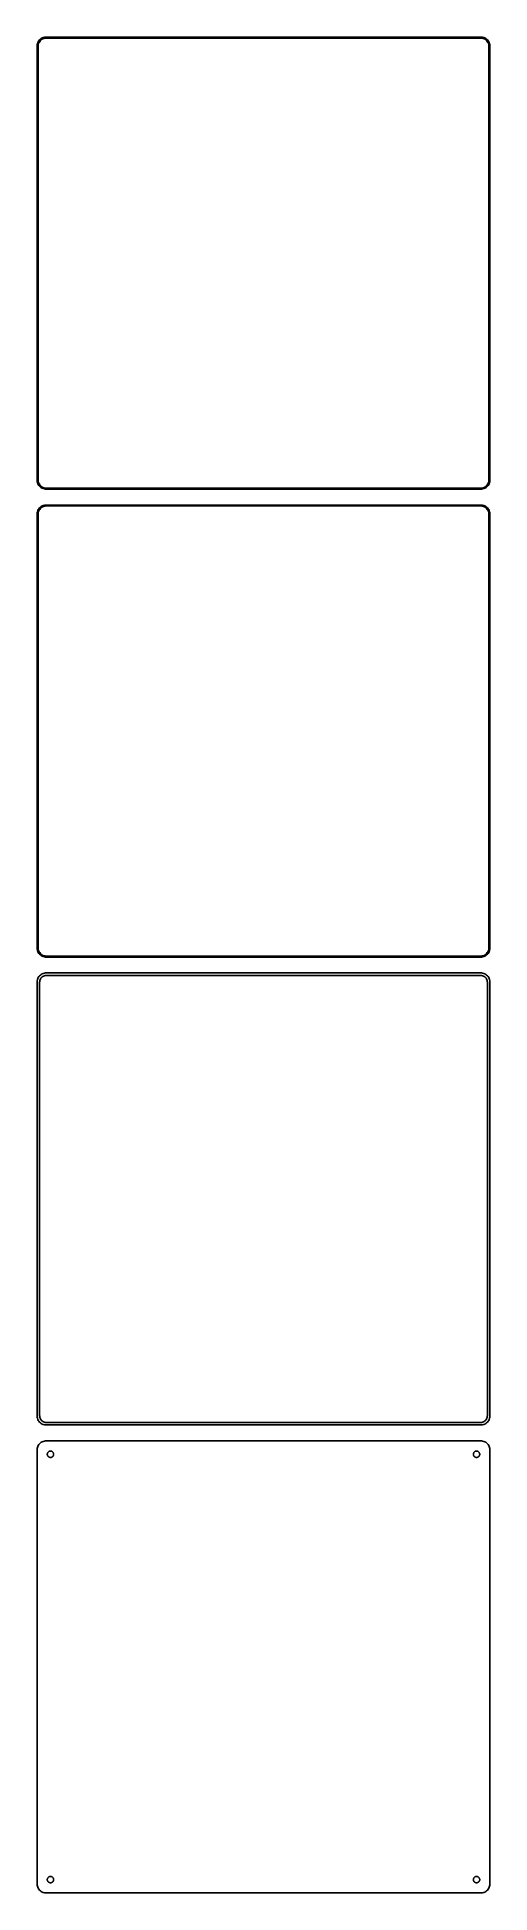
# Model space of a CAD drawing. Header units: metres. Extents: x -128 to 128, y 665 to 1711.
import ezdxf

# ---------------------------------------------------------------- set-up
doc = ezdxf.new("R2010")
doc.units = ezdxf.units.M

msp = doc.modelspace()

# ---------------------------------------------------------------- linework, layer by layer
for p, q in [((-127.461, 1707.13), (-127.5, 1706.5)), ((-127.343, 1707.74), (-127.461, 1707.13)), ((-127.149, 1708.34), (-127.343, 1707.74)), ((-126.882, 1708.91), (-127.149, 1708.34)), ((-127, 1706.25), (-126.963, 1706.85)), ((-126.963, 1706.85), (-126.851, 1707.43)), ((-126.545, 1709.44), (-126.882, 1708.91)), ((-126.851, 1707.43), (-126.666, 1708)), ((-126.666, 1708), (-126.412, 1708.54)), ((-126.145, 1709.92), (-126.545, 1709.44)), ((-126.412, 1708.54), (-126.093, 1709.04)), ((-125.687, 1710.35), (-126.145, 1709.92)), ((-126.093, 1709.04), (-125.713, 1709.5)), ((-125.713, 1709.5), (-125.278, 1709.91)), ((-125.179, 1710.72), (-125.687, 1710.35)), ((-125.278, 1709.91), (-124.795, 1710.26)), ((-124.629, 1711.02), (-125.179, 1710.72)), ((-124.795, 1710.26), (-124.272, 1710.55)), ((-124.045, 1711.26), (-124.629, 1711.02)), ((-124.272, 1710.55), (-123.718, 1710.77)), ((-123.437, 1711.41), (-124.045, 1711.26)), ((-123.718, 1710.77), (-123.14, 1710.92)), ((-122.814, 1711.49), (-123.437, 1711.41)), ((-123.14, 1710.92), (-122.548, 1710.99)), ((122.814, 1711.49), (-122.814, 1711.49)), ((-122.548, 1710.99), (122.548, 1710.99)), ((122.548, 1710.99), (123.14, 1710.92)), ((123.437, 1711.41), (122.814, 1711.49)), ((123.14, 1710.92), (123.718, 1710.77)), ((124.045, 1711.26), (123.437, 1711.41)), ((123.718, 1710.77), (124.272, 1710.55)), ((124.629, 1711.02), (124.045, 1711.26)), ((124.272, 1710.55), (124.795, 1710.26)), ((125.179, 1710.72), (124.629, 1711.02)), ((124.795, 1710.26), (125.278, 1709.91)), ((125.687, 1710.35), (125.179, 1710.72)), ((125.278, 1709.91), (125.713, 1709.5)), ((126.145, 1709.92), (125.687, 1710.35)), ((125.713, 1709.5), (126.093, 1709.04)), ((126.093, 1709.04), (126.412, 1708.54)), ((126.545, 1709.44), (126.145, 1709.92)), ((126.412, 1708.54), (126.666, 1708)), ((126.882, 1708.91), (126.545, 1709.44)), ((126.666, 1708), (126.851, 1707.43)), ((126.851, 1707.43), (126.963, 1706.85)), ((127.149, 1708.34), (126.882, 1708.91)), ((126.963, 1706.85), (127, 1706.25)), ((127.343, 1707.74), (127.149, 1708.34)), ((127.461, 1707.13), (127.343, 1707.74)), ((127.5, 1706.5), (127.461, 1707.13)), ((-127.5, 1706.5), (-127.5, 1461.5)), ((-127, 1461.75), (-127, 1706.25)), ((127, 1706.25), (127, 1461.75)), ((127.5, 1461.5), (127.5, 1706.5)), ((-127.5, 1461.5), (-127.461, 1460.87)), ((-127.461, 1460.87), (-127.343, 1460.26)), ((-127.343, 1460.26), (-127.149, 1459.66)), ((-127.149, 1459.66), (-126.882, 1459.09)), ((-126.963, 1461.15), (-127, 1461.75)), ((-126.851, 1460.57), (-126.963, 1461.15)), ((-126.882, 1459.09), (-126.545, 1458.56)), ((-126.666, 1460), (-126.851, 1460.57)), ((-126.412, 1459.46), (-126.666, 1460)), ((-126.545, 1458.56), (-126.145, 1458.08)), ((-126.093, 1458.96), (-126.412, 1459.46)), ((-126.145, 1458.08), (-125.687, 1457.65)), ((-125.713, 1458.5), (-126.093, 1458.96)), ((-125.278, 1458.09), (-125.713, 1458.5)), ((-125.687, 1457.65), (-125.179, 1457.28)), ((-124.795, 1457.74), (-125.278, 1458.09)), ((-125.179, 1457.28), (-124.629, 1456.98)), ((-124.272, 1457.45), (-124.795, 1457.74)), ((-124.629, 1456.98), (-124.045, 1456.74)), ((-123.718, 1457.23), (-124.272, 1457.45)), ((-124.045, 1456.74), (-123.437, 1456.59)), ((-123.14, 1457.08), (-123.718, 1457.23)), ((-123.437, 1456.59), (-122.814, 1456.51)), ((-122.548, 1457.01), (-123.14, 1457.08)), ((-122.814, 1456.51), (122.814, 1456.51)), ((122.548, 1457.01), (-122.548, 1457.01)), ((123.14, 1457.08), (122.548, 1457.01)), ((122.814, 1456.51), (123.437, 1456.59)), ((123.718, 1457.23), (123.14, 1457.08)), ((123.437, 1456.59), (124.045, 1456.74)), ((124.272, 1457.45), (123.718, 1457.23)), ((124.045, 1456.74), (124.629, 1456.98)), ((124.795, 1457.74), (124.272, 1457.45)), ((124.629, 1456.98), (125.179, 1457.28)), ((125.278, 1458.09), (124.795, 1457.74)), ((125.179, 1457.28), (125.687, 1457.65)), ((125.713, 1458.5), (125.278, 1458.09)), ((125.687, 1457.65), (126.145, 1458.08)), ((126.093, 1458.96), (125.713, 1458.5)), ((126.412, 1459.46), (126.093, 1458.96)), ((126.145, 1458.08), (126.545, 1458.56)), ((126.666, 1460), (126.412, 1459.46)), ((126.545, 1458.56), (126.882, 1459.09)), ((126.851, 1460.57), (126.666, 1460)), ((126.963, 1461.15), (126.851, 1460.57)), ((126.882, 1459.09), (127.149, 1459.66)), ((127, 1461.75), (126.963, 1461.15)), ((127.149, 1459.66), (127.343, 1460.26)), ((127.343, 1460.26), (127.461, 1460.87)), ((127.461, 1460.87), (127.5, 1461.5)), ((-126.882, 1444.91), (-127.149, 1444.34)), ((-126.545, 1445.44), (-126.882, 1444.91)), ((-126.145, 1445.92), (-126.545, 1445.44)), ((-126.412, 1444.54), (-126.093, 1445.04)), ((-125.687, 1446.35), (-126.145, 1445.92)), ((-126.093, 1445.04), (-125.713, 1445.5)), ((-125.713, 1445.5), (-125.278, 1445.91)), ((-125.179, 1446.72), (-125.687, 1446.35)), ((-125.278, 1445.91), (-124.795, 1446.26)), ((-124.629, 1447.02), (-125.179, 1446.72)), ((-124.795, 1446.26), (-124.272, 1446.55)), ((-124.045, 1447.26), (-124.629, 1447.02)), ((-124.272, 1446.55), (-123.718, 1446.77)), ((-123.437, 1447.41), (-124.045, 1447.26)), ((-123.718, 1446.77), (-123.14, 1446.92)), ((-122.814, 1447.49), (-123.437, 1447.41)), ((-123.14, 1446.92), (-122.548, 1446.99)), ((122.814, 1447.49), (-122.814, 1447.49)), ((-122.548, 1446.99), (122.548, 1446.99)), ((122.548, 1446.99), (123.14, 1446.92)), ((123.437, 1447.41), (122.814, 1447.49)), ((123.14, 1446.92), (123.718, 1446.77)), ((124.045, 1447.26), (123.437, 1447.41)), ((123.718, 1446.77), (124.272, 1446.55)), ((124.629, 1447.02), (124.045, 1447.26)), ((124.272, 1446.55), (124.795, 1446.26)), ((125.179, 1446.72), (124.629, 1447.02)), ((124.795, 1446.26), (125.278, 1445.91)), ((125.687, 1446.35), (125.179, 1446.72)), ((125.278, 1445.91), (125.713, 1445.5)), ((126.145, 1445.92), (125.687, 1446.35)), ((125.713, 1445.5), (126.093, 1445.04)), ((126.093, 1445.04), (126.412, 1444.54)), ((126.545, 1445.44), (126.145, 1445.92)), ((126.882, 1444.91), (126.545, 1445.44)), ((127.149, 1444.34), (126.882, 1444.91)), ((-127.461, 1443.13), (-127.5, 1442.5)), ((-127.5, 1442.5), (-127.5, 1197.5)), ((-127.343, 1443.74), (-127.461, 1443.13)), ((-127.149, 1444.34), (-127.343, 1443.74)), ((-127, 1442.25), (-126.963, 1442.85)), ((-127, 1197.75), (-127, 1442.25)), ((-126.963, 1442.85), (-126.851, 1443.43)), ((-126.851, 1443.43), (-126.666, 1444)), ((-126.666, 1444), (-126.412, 1444.54)), ((126.412, 1444.54), (126.666, 1444)), ((126.666, 1444), (126.851, 1443.43)), ((126.851, 1443.43), (126.963, 1442.85)), ((126.963, 1442.85), (127, 1442.25)), ((127, 1442.25), (127, 1197.75)), ((127.343, 1443.74), (127.149, 1444.34)), ((127.461, 1443.13), (127.343, 1443.74)), ((127.5, 1442.5), (127.461, 1443.13)), ((127.5, 1197.5), (127.5, 1442.5)), ((-127.5, 1197.5), (-127.461, 1196.87)), ((-127.461, 1196.87), (-127.343, 1196.26)), ((-127.343, 1196.26), (-127.149, 1195.66)), ((-127.149, 1195.66), (-126.882, 1195.09)), ((-126.963, 1197.15), (-127, 1197.75)), ((-126.851, 1196.57), (-126.963, 1197.15)), ((-126.882, 1195.09), (-126.545, 1194.56)), ((-126.666, 1196), (-126.851, 1196.57)), ((-126.412, 1195.46), (-126.666, 1196)), ((-126.545, 1194.56), (-126.145, 1194.08)), ((-126.093, 1194.96), (-126.412, 1195.46)), ((-126.145, 1194.08), (-125.687, 1193.65)), ((-125.713, 1194.5), (-126.093, 1194.96)), ((-125.278, 1194.09), (-125.713, 1194.5)), ((-125.687, 1193.65), (-125.179, 1193.28)), ((-124.795, 1193.74), (-125.278, 1194.09)), ((-124.272, 1193.45), (-124.795, 1193.74)), ((124.795, 1193.74), (124.272, 1193.45)), ((125.278, 1194.09), (124.795, 1193.74)), ((125.179, 1193.28), (125.687, 1193.65)), ((125.713, 1194.5), (125.278, 1194.09)), ((125.687, 1193.65), (126.145, 1194.08)), ((126.093, 1194.96), (125.713, 1194.5)), ((126.412, 1195.46), (126.093, 1194.96)), ((126.145, 1194.08), (126.545, 1194.56)), ((126.666, 1196), (126.412, 1195.46)), ((126.545, 1194.56), (126.882, 1195.09)), ((126.851, 1196.57), (126.666, 1196)), ((126.963, 1197.15), (126.851, 1196.57)), ((126.882, 1195.09), (127.149, 1195.66)), ((127, 1197.75), (126.963, 1197.15)), ((127.149, 1195.66), (127.343, 1196.26)), ((127.343, 1196.26), (127.461, 1196.87)), ((127.461, 1196.87), (127.5, 1197.5)), ((-125.179, 1193.28), (-124.629, 1192.98)), ((-124.629, 1192.98), (-124.045, 1192.74)), ((-124.045, 1183.26), (-124.629, 1183.02)), ((-123.718, 1193.23), (-124.272, 1193.45)), ((-124.045, 1192.74), (-123.437, 1192.59)), ((-123.437, 1183.41), (-124.045, 1183.26)), ((-123.14, 1193.08), (-123.718, 1193.23)), ((-123.437, 1192.59), (-122.814, 1192.51)), ((-122.814, 1183.49), (-123.437, 1183.41)), ((-122.548, 1193.01), (-123.14, 1193.08)), ((-122.814, 1192.51), (122.814, 1192.51)), ((122.814, 1183.49), (-122.814, 1183.49)), ((122.548, 1193.01), (-122.548, 1193.01)), ((123.14, 1193.08), (122.548, 1193.01)), ((122.814, 1192.51), (123.437, 1192.59)), ((123.437, 1183.41), (122.814, 1183.49)), ((123.718, 1193.23), (123.14, 1193.08)), ((123.437, 1192.59), (124.045, 1192.74)), ((124.045, 1183.26), (123.437, 1183.41)), ((124.272, 1193.45), (123.718, 1193.23)), ((124.045, 1192.74), (124.629, 1192.98)), ((124.629, 1183.02), (124.045, 1183.26)), ((124.629, 1192.98), (125.179, 1193.28)), ((-127.461, 1179.13), (-127.5, 1178.5)), ((-127.5, 1178.5), (-127.5, 933.5)), ((-127.343, 1179.74), (-127.461, 1179.13)), ((-127.149, 1180.34), (-127.343, 1179.74)), ((-126.882, 1180.91), (-127.149, 1180.34)), ((-126.545, 1181.44), (-126.882, 1180.91)), ((-126.145, 1181.92), (-126.545, 1181.44)), ((-125.687, 1182.35), (-126.145, 1181.92)), ((-126.119, 1178.25), (-126.089, 1178.73)), ((-126.119, 933.75), (-126.119, 1178.25)), ((-126.089, 1178.73), (-125.998, 1179.21)), ((-125.998, 1179.21), (-125.848, 1179.67)), ((-125.848, 1179.67), (-125.641, 1180.11)), ((-125.179, 1182.72), (-125.687, 1182.35)), ((-125.641, 1180.11), (-125.38, 1180.52)), ((-125.38, 1180.52), (-125.071, 1180.9)), ((-124.629, 1183.02), (-125.179, 1182.72)), ((-125.071, 1180.9), (-124.716, 1181.23)), ((-124.716, 1181.23), (-124.323, 1181.52)), ((-124.323, 1181.52), (-123.898, 1181.75)), ((-123.898, 1181.75), (-123.446, 1181.93)), ((-123.446, 1181.93), (-122.975, 1182.05)), ((-122.975, 1182.05), (-122.493, 1182.11)), ((-122.493, 1182.11), (122.493, 1182.11)), ((122.493, 1182.11), (122.975, 1182.05)), ((122.975, 1182.05), (123.446, 1181.93)), ((123.446, 1181.93), (123.898, 1181.75)), ((123.898, 1181.75), (124.323, 1181.52)), ((124.323, 1181.52), (124.716, 1181.23)), ((125.179, 1182.72), (124.629, 1183.02)), ((124.716, 1181.23), (125.071, 1180.9)), ((125.071, 1180.9), (125.38, 1180.52)), ((125.687, 1182.35), (125.179, 1182.72)), ((125.38, 1180.52), (125.641, 1180.11)), ((125.641, 1180.11), (125.848, 1179.67)), ((126.145, 1181.92), (125.687, 1182.35)), ((125.848, 1179.67), (125.998, 1179.21)), ((125.998, 1179.21), (126.089, 1178.73)), ((126.089, 1178.73), (126.119, 1178.25)), ((126.119, 1178.25), (126.119, 933.75)), ((126.545, 1181.44), (126.145, 1181.92)), ((126.882, 1180.91), (126.545, 1181.44)), ((127.149, 1180.34), (126.882, 1180.91)), ((127.343, 1179.74), (127.149, 1180.34)), ((127.461, 1179.13), (127.343, 1179.74)), ((127.5, 1178.5), (127.461, 1179.13)), ((127.5, 933.5), (127.5, 1178.5)), ((-127.5, 933.5), (-127.461, 932.873)), ((-127.461, 932.873), (-127.343, 932.257)), ((-127.343, 932.257), (-127.149, 931.659)), ((-126.089, 933.265), (-126.119, 933.75)), ((-125.998, 932.788), (-126.089, 933.265)), ((-125.848, 932.326), (-125.998, 932.788)), ((-125.641, 931.886), (-125.848, 932.326)), ((-125.38, 931.476), (-125.641, 931.886)), ((125.641, 931.886), (125.38, 931.476)), ((125.848, 932.326), (125.641, 931.886)), ((125.998, 932.788), (125.848, 932.326)), ((126.089, 933.265), (125.998, 932.788)), ((126.119, 933.75), (126.089, 933.265)), ((127.149, 931.659), (127.343, 932.257)), ((127.343, 932.257), (127.461, 932.873)), ((127.461, 932.873), (127.5, 933.5)), ((-127.149, 931.659), (-126.882, 931.091)), ((-126.882, 931.091), (-126.545, 930.561)), ((-126.545, 930.561), (-126.145, 930.077)), ((-126.145, 930.077), (-125.687, 929.647)), ((-125.687, 929.647), (-125.179, 929.278)), ((-125.071, 931.101), (-125.38, 931.476)), ((-125.179, 929.278), (-124.629, 928.976)), ((-124.716, 930.769), (-125.071, 931.101)), ((-124.323, 930.483), (-124.716, 930.769)), ((-124.629, 928.976), (-124.045, 928.745)), ((-123.898, 930.249), (-124.323, 930.483)), ((-124.045, 928.745), (-123.437, 928.589)), ((-123.446, 930.07), (-123.898, 930.249)), ((-122.975, 929.949), (-123.446, 930.07)), ((-123.437, 928.589), (-122.814, 928.51)), ((-122.493, 929.888), (-122.975, 929.949)), ((-122.814, 928.51), (122.814, 928.51)), ((122.493, 929.888), (-122.493, 929.888)), ((122.975, 929.949), (122.493, 929.888)), ((122.814, 928.51), (123.437, 928.589)), ((123.446, 930.07), (122.975, 929.949)), ((123.437, 928.589), (124.045, 928.745)), ((123.898, 930.249), (123.446, 930.07)), ((124.323, 930.483), (123.898, 930.249)), ((124.045, 928.745), (124.629, 928.976)), ((124.716, 930.769), (124.323, 930.483)), ((124.629, 928.976), (125.179, 929.278)), ((125.071, 931.101), (124.716, 930.769)), ((125.38, 931.476), (125.071, 931.101)), ((125.179, 929.278), (125.687, 929.647)), ((125.687, 929.647), (126.145, 930.077)), ((126.145, 930.077), (126.545, 930.561)), ((126.545, 930.561), (126.882, 931.091)), ((126.882, 931.091), (127.149, 931.659)), ((-127.461, 915.127), (-127.5, 914.5)), ((-127.5, 914.5), (-127.5, 669.5)), ((-127.343, 915.743), (-127.461, 915.127)), ((-127.149, 916.341), (-127.343, 915.743)), ((-126.882, 916.909), (-127.149, 916.341)), ((-126.545, 917.439), (-126.882, 916.909)), ((-126.145, 917.923), (-126.545, 917.439)), ((-125.687, 918.353), (-126.145, 917.923)), ((-125.179, 918.722), (-125.687, 918.353)), ((-124.629, 919.024), (-125.179, 918.722)), ((-124.045, 919.255), (-124.629, 919.024)), ((-123.437, 919.411), (-124.045, 919.255)), ((-122.814, 919.49), (-123.437, 919.411)), ((122.814, 919.49), (-122.814, 919.49)), ((-121.8, 912), (-121.786, 912.226)), ((-121.786, 911.774), (-121.8, 912)), ((-121.786, 912.226), (-121.743, 912.448)), ((-121.743, 911.552), (-121.786, 911.774)), ((-121.743, 912.448), (-121.674, 912.663)), ((-121.674, 911.337), (-121.743, 911.552)), ((-121.674, 912.663), (-121.577, 912.867)), ((-121.577, 911.133), (-121.674, 911.337)), ((-121.577, 912.867), (-121.456, 913.058)), ((-121.456, 910.942), (-121.577, 911.133)), ((-121.456, 913.058), (-121.312, 913.232)), ((-121.312, 910.768), (-121.456, 910.942)), ((-121.312, 913.232), (-121.147, 913.387)), ((-121.147, 913.387), (-120.964, 913.52)), ((-120.964, 913.52), (-120.766, 913.629)), ((-120.766, 913.629), (-120.556, 913.712)), ((-120.556, 913.712), (-120.337, 913.768)), ((-120.337, 913.768), (-120.113, 913.796)), ((-120.113, 913.796), (-119.887, 913.796)), ((-119.887, 913.796), (-119.663, 913.768)), ((-119.663, 913.768), (-119.444, 913.712)), ((-119.444, 913.712), (-119.234, 913.629)), ((-119.234, 913.629), (-119.036, 913.52)), ((-119.036, 913.52), (-118.853, 913.387)), ((-118.853, 913.387), (-118.688, 913.232)), ((-118.688, 913.232), (-118.544, 913.058)), ((-118.544, 910.942), (-118.688, 910.768)), ((-118.544, 913.058), (-118.423, 912.867)), ((-118.423, 911.133), (-118.544, 910.942)), ((-118.423, 912.867), (-118.326, 912.663)), ((-118.326, 911.337), (-118.423, 911.133)), ((-118.326, 912.663), (-118.257, 912.448)), ((-118.257, 911.552), (-118.326, 911.337)), ((-118.257, 912.448), (-118.214, 912.226)), ((-118.214, 911.774), (-118.257, 911.552)), ((-118.214, 912.226), (-118.2, 912)), ((-118.2, 912), (-118.214, 911.774)), ((118.2, 912), (118.214, 912.226)), ((118.214, 911.774), (118.2, 912)), ((118.214, 912.226), (118.257, 912.448)), ((118.257, 911.552), (118.214, 911.774)), ((118.257, 912.448), (118.326, 912.663)), ((118.326, 911.337), (118.257, 911.552)), ((118.326, 912.663), (118.423, 912.867)), ((118.423, 911.133), (118.326, 911.337)), ((118.423, 912.867), (118.544, 913.058)), ((118.544, 910.942), (118.423, 911.133)), ((118.544, 913.058), (118.688, 913.232)), ((118.688, 910.768), (118.544, 910.942)), ((118.688, 913.232), (118.853, 913.387)), ((118.853, 913.387), (119.036, 913.52)), ((119.036, 913.52), (119.234, 913.629)), ((119.234, 913.629), (119.444, 913.712)), ((119.444, 913.712), (119.663, 913.768)), ((119.663, 913.768), (119.887, 913.796)), ((119.887, 913.796), (120.113, 913.796)), ((120.113, 913.796), (120.337, 913.768)), ((120.337, 913.768), (120.556, 913.712)), ((120.556, 913.712), (120.766, 913.629)), ((120.766, 913.629), (120.964, 913.52)), ((120.964, 913.52), (121.147, 913.387)), ((121.147, 913.387), (121.312, 913.232)), ((121.312, 913.232), (121.456, 913.058)), ((121.456, 910.942), (121.312, 910.768)), ((121.456, 913.058), (121.577, 912.867)), ((121.577, 911.133), (121.456, 910.942)), ((121.577, 912.867), (121.674, 912.663)), ((121.674, 911.337), (121.577, 911.133)), ((121.674, 912.663), (121.743, 912.448)), ((121.743, 911.552), (121.674, 911.337)), ((121.743, 912.448), (121.786, 912.226)), ((121.786, 911.774), (121.743, 911.552)), ((121.786, 912.226), (121.8, 912)), ((121.8, 912), (121.786, 911.774)), ((123.437, 919.411), (122.814, 919.49)), ((124.045, 919.255), (123.437, 919.411)), ((124.629, 919.024), (124.045, 919.255)), ((125.179, 918.722), (124.629, 919.024)), ((125.687, 918.353), (125.179, 918.722)), ((126.145, 917.923), (125.687, 918.353)), ((126.545, 917.439), (126.145, 917.923)), ((126.882, 916.909), (126.545, 917.439)), ((127.149, 916.341), (126.882, 916.909)), ((127.343, 915.743), (127.149, 916.341)), ((127.461, 915.127), (127.343, 915.743)), ((127.5, 914.5), (127.461, 915.127)), ((127.5, 669.5), (127.5, 914.5)), ((-121.147, 910.613), (-121.312, 910.768)), ((-120.964, 910.48), (-121.147, 910.613)), ((-120.766, 910.371), (-120.964, 910.48)), ((-120.556, 910.288), (-120.766, 910.371)), ((-120.337, 910.232), (-120.556, 910.288)), ((-120.113, 910.204), (-120.337, 910.232)), ((-119.887, 910.204), (-120.113, 910.204)), ((-119.663, 910.232), (-119.887, 910.204)), ((-119.444, 910.288), (-119.663, 910.232)), ((-119.234, 910.371), (-119.444, 910.288)), ((-119.036, 910.48), (-119.234, 910.371)), ((-118.853, 910.613), (-119.036, 910.48)), ((-118.688, 910.768), (-118.853, 910.613)), ((118.853, 910.613), (118.688, 910.768)), ((119.036, 910.48), (118.853, 910.613)), ((119.234, 910.371), (119.036, 910.48)), ((119.444, 910.288), (119.234, 910.371)), ((119.663, 910.232), (119.444, 910.288)), ((119.887, 910.204), (119.663, 910.232)), ((120.113, 910.204), (119.887, 910.204)), ((120.337, 910.232), (120.113, 910.204)), ((120.556, 910.288), (120.337, 910.232)), ((120.766, 910.371), (120.556, 910.288)), ((120.964, 910.48), (120.766, 910.371)), ((121.147, 910.613), (120.964, 910.48)), ((121.312, 910.768), (121.147, 910.613)), ((-121.8, 672), (-121.786, 672.226)), ((-121.786, 671.774), (-121.8, 672)), ((-121.786, 672.226), (-121.743, 672.448)), ((-121.743, 671.552), (-121.786, 671.774)), ((-121.743, 672.448), (-121.674, 672.663)), ((-121.674, 671.337), (-121.743, 671.552)), ((-121.674, 672.663), (-121.577, 672.867)), ((-121.577, 671.133), (-121.674, 671.337)), ((-121.577, 672.867), (-121.456, 673.058)), ((-121.456, 670.942), (-121.577, 671.133)), ((-121.456, 673.058), (-121.312, 673.232)), ((-121.312, 670.768), (-121.456, 670.942)), ((-121.312, 673.232), (-121.147, 673.387)), ((-121.147, 670.613), (-121.312, 670.768)), ((-121.147, 673.387), (-120.964, 673.52)), ((-120.964, 670.48), (-121.147, 670.613)), ((-120.964, 673.52), (-120.766, 673.629)), ((-120.766, 670.371), (-120.964, 670.48)), ((-120.766, 673.629), (-120.556, 673.712)), ((-120.556, 670.288), (-120.766, 670.371)), ((-120.556, 673.712), (-120.337, 673.768)), ((-120.337, 670.232), (-120.556, 670.288)), ((-120.337, 673.768), (-120.113, 673.796)), ((-120.113, 670.204), (-120.337, 670.232)), ((-120.113, 673.796), (-119.887, 673.796)), ((-119.887, 670.204), (-120.113, 670.204)), ((-119.887, 673.796), (-119.663, 673.768)), ((-119.663, 670.232), (-119.887, 670.204)), ((-119.663, 673.768), (-119.444, 673.712)), ((-119.444, 670.288), (-119.663, 670.232)), ((-119.444, 673.712), (-119.234, 673.629)), ((-119.234, 670.371), (-119.444, 670.288)), ((-119.234, 673.629), (-119.036, 673.52)), ((-119.036, 670.48), (-119.234, 670.371)), ((-119.036, 673.52), (-118.853, 673.387)), ((-118.853, 670.613), (-119.036, 670.48)), ((-118.853, 673.387), (-118.688, 673.232)), ((-118.688, 670.768), (-118.853, 670.613)), ((-118.688, 673.232), (-118.544, 673.058)), ((-118.544, 670.942), (-118.688, 670.768)), ((-118.544, 673.058), (-118.423, 672.867)), ((-118.423, 671.133), (-118.544, 670.942)), ((-118.423, 672.867), (-118.326, 672.663)), ((-118.326, 671.337), (-118.423, 671.133)), ((-118.326, 672.663), (-118.257, 672.448)), ((-118.257, 671.552), (-118.326, 671.337)), ((-118.257, 672.448), (-118.214, 672.226)), ((-118.214, 671.774), (-118.257, 671.552)), ((-118.214, 672.226), (-118.2, 672)), ((-118.2, 672), (-118.214, 671.774)), ((118.2, 672), (118.214, 672.226)), ((118.214, 671.774), (118.2, 672)), ((118.214, 672.226), (118.257, 672.448)), ((118.257, 671.552), (118.214, 671.774)), ((118.257, 672.448), (118.326, 672.663)), ((118.326, 671.337), (118.257, 671.552)), ((118.326, 672.663), (118.423, 672.867)), ((118.423, 671.133), (118.326, 671.337)), ((118.423, 672.867), (118.544, 673.058)), ((118.544, 670.942), (118.423, 671.133)), ((118.544, 673.058), (118.688, 673.232)), ((118.688, 670.768), (118.544, 670.942)), ((118.688, 673.232), (118.853, 673.387)), ((118.853, 670.613), (118.688, 670.768)), ((118.853, 673.387), (119.036, 673.52)), ((119.036, 670.48), (118.853, 670.613)), ((119.036, 673.52), (119.234, 673.629)), ((119.234, 670.371), (119.036, 670.48)), ((119.234, 673.629), (119.444, 673.712)), ((119.444, 670.288), (119.234, 670.371)), ((119.444, 673.712), (119.663, 673.768)), ((119.663, 670.232), (119.444, 670.288)), ((119.663, 673.768), (119.887, 673.796)), ((119.887, 670.204), (119.663, 670.232)), ((119.887, 673.796), (120.113, 673.796)), ((120.113, 670.204), (119.887, 670.204)), ((120.113, 673.796), (120.337, 673.768)), ((120.337, 670.232), (120.113, 670.204)), ((120.337, 673.768), (120.556, 673.712)), ((120.556, 670.288), (120.337, 670.232)), ((120.556, 673.712), (120.766, 673.629)), ((120.766, 670.371), (120.556, 670.288)), ((120.766, 673.629), (120.964, 673.52)), ((120.964, 670.48), (120.766, 670.371)), ((120.964, 673.52), (121.147, 673.387)), ((121.147, 670.613), (120.964, 670.48)), ((121.147, 673.387), (121.312, 673.232)), ((121.312, 670.768), (121.147, 670.613)), ((121.312, 673.232), (121.456, 673.058)), ((121.456, 670.942), (121.312, 670.768)), ((121.456, 673.058), (121.577, 672.867)), ((121.577, 671.133), (121.456, 670.942)), ((121.577, 672.867), (121.674, 672.663)), ((121.674, 671.337), (121.577, 671.133)), ((121.674, 672.663), (121.743, 672.448)), ((121.743, 671.552), (121.674, 671.337)), ((121.743, 672.448), (121.786, 672.226)), ((121.786, 671.774), (121.743, 671.552)), ((121.786, 672.226), (121.8, 672)), ((121.8, 672), (121.786, 671.774)), ((-127.5, 669.5), (-127.461, 668.873)), ((-127.461, 668.873), (-127.343, 668.257)), ((-127.343, 668.257), (-127.149, 667.659)), ((-127.149, 667.659), (-126.882, 667.091)), ((-126.882, 667.091), (-126.545, 666.561)), ((-126.545, 666.561), (-126.145, 666.077)), ((-126.145, 666.077), (-125.687, 665.647)), ((-125.687, 665.647), (-125.179, 665.278)), ((-125.179, 665.278), (-124.629, 664.976)), ((-124.629, 664.976), (-124.045, 664.745)), ((-124.045, 664.745), (-123.437, 664.589)), ((-123.437, 664.589), (-122.814, 664.51)), ((-122.814, 664.51), (122.814, 664.51)), ((122.814, 664.51), (123.437, 664.589)), ((123.437, 664.589), (124.045, 664.745)), ((124.045, 664.745), (124.629, 664.976)), ((124.629, 664.976), (125.179, 665.278)), ((125.179, 665.278), (125.687, 665.647)), ((125.687, 665.647), (126.145, 666.077)), ((126.145, 666.077), (126.545, 666.561)), ((126.545, 666.561), (126.882, 667.091)), ((126.882, 667.091), (127.149, 667.659)), ((127.149, 667.659), (127.343, 668.257)), ((127.343, 668.257), (127.461, 668.873)), ((127.461, 668.873), (127.5, 669.5))]:
    msp.add_line(p, q)

doc.saveas('drawing.dxf')
